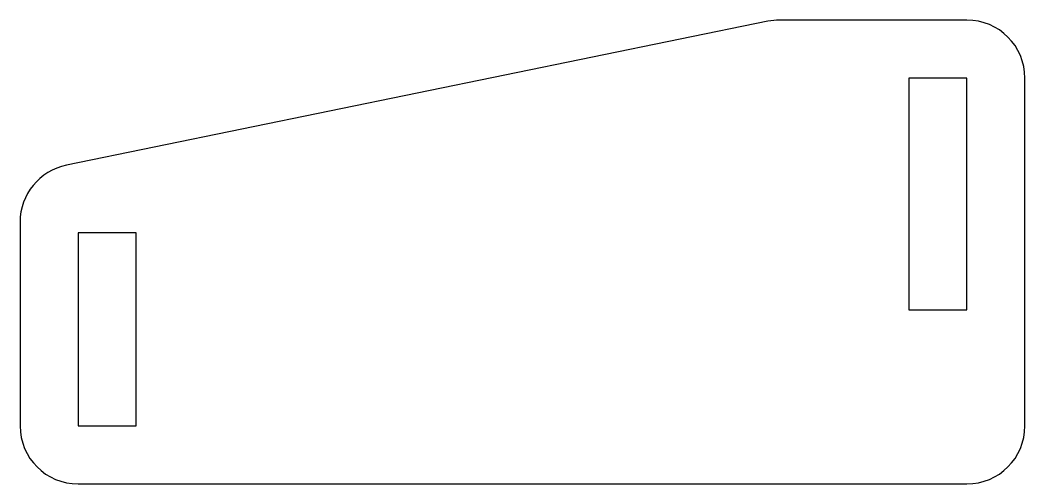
# Model space of a CAD drawing. Header units: millimetres. Extents: x -26 to 26, y -12 to 12.
import ezdxf

# ---------------------------------------------------------------- set-up
doc = ezdxf.new("R2010")
doc.units = ezdxf.units.MM

msp = doc.modelspace()

# ---------------------------------------------------------------- linework, layer by layer
at = {"color": 7, "linetype": 'Continuous', "lineweight": 25}
for p, q in [((23, 12), (13.305, 12)), ((12.702, 11.939), (-23.603, 4.492)), ((20, 9), (20, -3)), ((23, 9), (20, 9)), ((23, -3), (23, 9)), ((26, -9), (26, 9)), ((-26, 1.553), (-26, -9)), ((-23, 1), (-23, -9)), ((-20, 1), (-23, 1)), ((-20, -9), (-20, 1)), ((20, -3), (23, -3)), ((-23, -9), (-20, -9)), ((-23, -12), (23, -12))]:
    msp.add_line(p, q, dxfattribs=at)
for centre, start, end in [((13.305, 9), 90, 101.5922), ((23, 9), 0, 90), ((-23, 1.553), 101.5922, 180), ((-23, -9), 180, 270), ((23, -9), 270, 0)]:
    msp.add_arc(centre, 3, start, end, dxfattribs=at)

doc.saveas('drawing.dxf')
